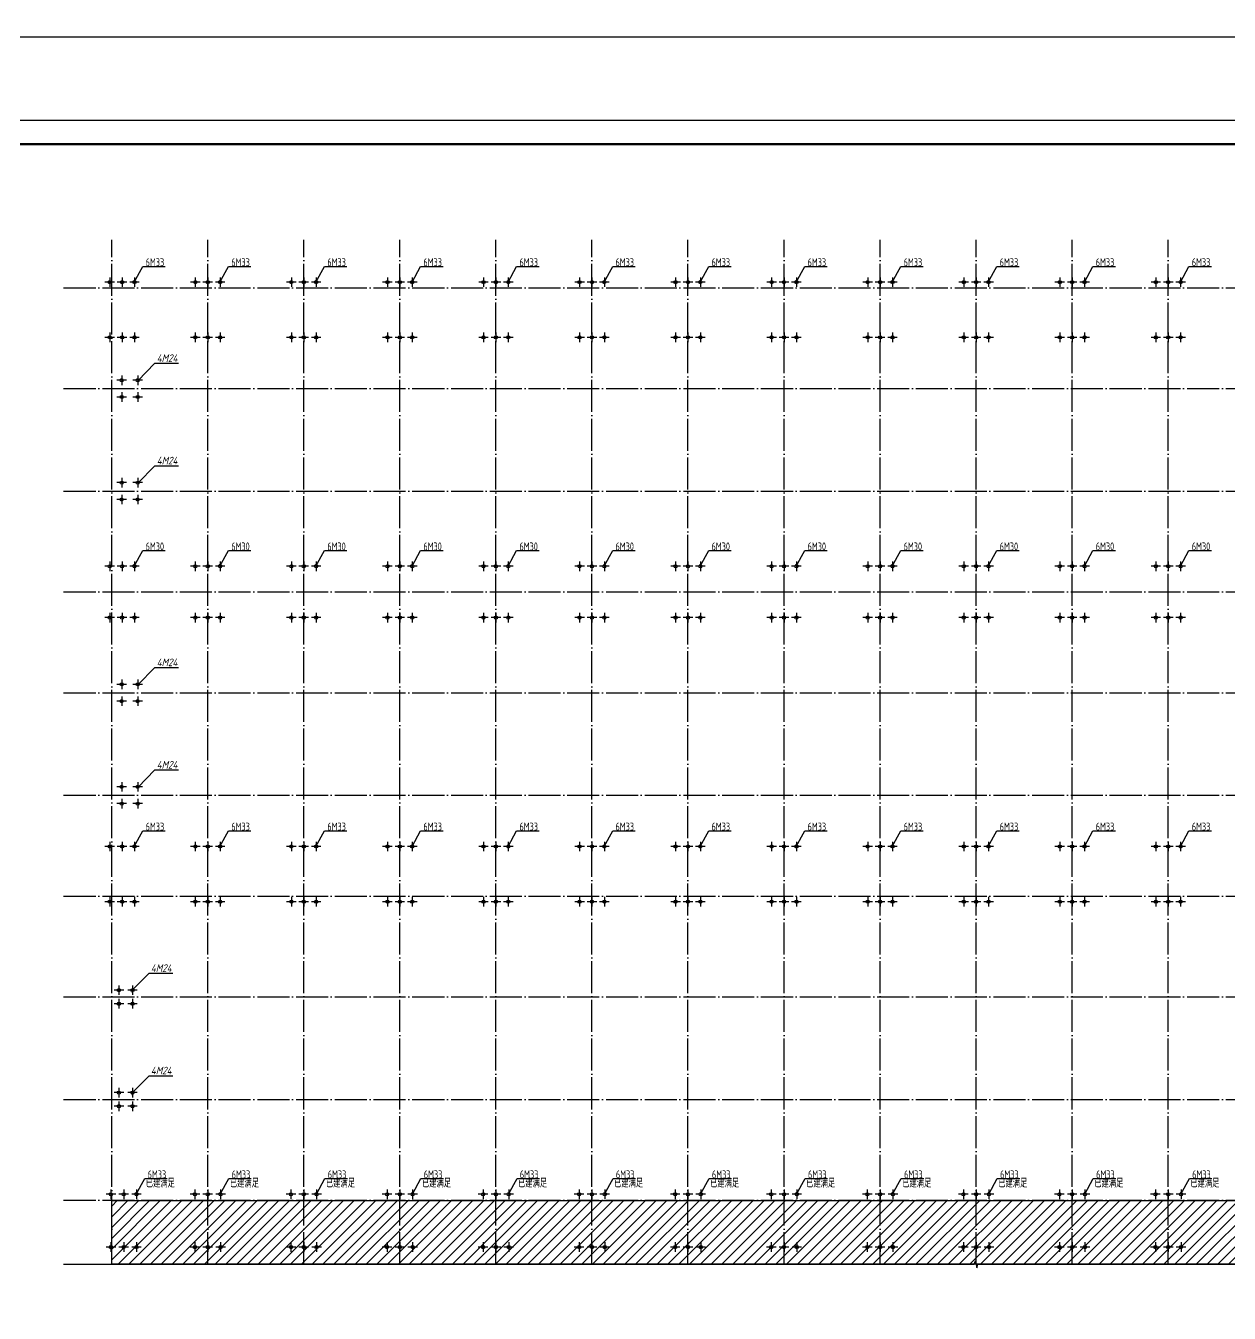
# Model space of a CAD drawing. Extents: x 2303022 to 2899168, y 17226141 to 18257813.
# Drawn here: x 2385939 to 2461118, y 17878451 to 17958872 of the extents above; entities that cross this region are included whole.
import ezdxf

# ---------------------------------------------------------------- set-up
doc = ezdxf.new("R2010")
doc.units = 0
doc.header["$LTSCALE"] = 1000
doc.header["$MEASUREMENT"] = 0
doc.linetypes.add('DOTE', pattern=[2.42, 2, -0.2, 0.02, -0.2])
for name, color, linetype in [('3T_WOOD', 21, 'Continuous'), ('DIM_SYMB', 165, 'Continuous'), ('DOTE', 1, 'DOTE'), ('TK', 4, 'Continuous'), ('中粗', 4, 'Continuous'), ('标注', 7, 'Continuous')]:
    doc.layers.add(name, color=color, linetype=linetype)
doc.styles.get("Standard").update_dxf_attribs({"font": 'gbenor.shx', "bigfont": 'gbcbig.shx'})
doc.styles.add('TSSD_REIN', font='tssdeng.shx', dxfattribs={"width": 0.7, "bigfont": 'tssdchn.shx'})
doc.dimstyles.new('100', dxfattribs={"dimtxt": 250, "dimasz": 200, "dimexe": 250, "dimexo": 300, "dimgap": 150, "dimtad": 1, "dimdec": 0, "dimzin": 0, "dimdsep": 46, "dimtxsty": 'Standard', "dimblk": 'ARCHTICK', "dimcen": 0.09, "dimclrd": 256, "dimclre": 256, "dimclrt": 256, "dimadec": 0, "dimazin": 0, "dimtfac": 1, "dimtdec": 0, "dimtix": 1, "dimtmove": 2, "dimatfit": 3, "dimldrblk": 'ARCHTICK', "dimfxl": 0, "dimtolj": 1, "dimtzin": 0, "dimarcsym": 0})

# ---------------------------------------------------------------- blocks, each defined once
blk = doc.blocks.new('GeYuanFrame_70264676', base_point=(20.09, 4.53))
at = {"layer": 'TK'}
blk.add_lwpolyline([(20.09, 4.53), (20.09, 598.53), (1071.09, 598.53), (1071.09, 4.53)], close=True, dxfattribs=at)
at = {"layer": 'TK', "const_width": 1}
blk.add_lwpolyline([(45.09, 588.53), (1061.09, 588.53), (1061.09, 14.53), (45.09, 14.53)], close=True, dxfattribs=at)
blk = doc.blocks.new('GeYuanFrame_05228810', base_point=(20.09, 4.53))
at = {"layer": 'TK'}
blk.add_lwpolyline([(20.09, 4.53), (20.09, 598.53), (1071.09, 598.53), (1071.09, 4.53)], close=True, dxfattribs=at)

msp = doc.modelspace()

# ---------------------------------------------------------------- hatches: boundary and pattern name
h = msp.add_hatch()
h.set_pattern_fill('ANSI31', color=250, scale=300, style=0)
h.set_pattern_definition([(45, (310515.06, -1001296.07), (-336.759605, 336.759605), [])])
h.paths.add_polyline_path([(2499307, 17885507.2), (2391307, 17885507.2), (2391307, 17881507.2), (2445193.5, 17881507.2), (2445269.9, 17881717.2), (2445344, 17881297.2), (2445418.5, 17881507.2), (2499307, 17881507.2)])
h.paths.add_polyline_path([(2444099.8, 17883085.1), (2444855.9, 17883085.1), (2444855.9, 17884332.6), (2444099.8, 17884332.6)], flags=24)
h.paths.add_polyline_path([(2442726.4, 17883061.4), (2444528, 17883061.4), (2444528, 17884382.9), (2442726.4, 17884382.9)], flags=24)
h.paths.add_polyline_path([(2441718, 17883085.1), (2443154.6, 17883085.1), (2443154.6, 17884332.6), (2441718, 17884332.6)], flags=24)
h.paths.add_polyline_path([(2440339.9, 17883045.2), (2442150.9, 17883045.2), (2442150.9, 17884395.2), (2440339.9, 17884395.2)], flags=24)

# ---------------------------------------------------------------- linework, layer by layer
at = {"layer": 'DIM_SYMB', "color": 150}
msp.add_lwpolyline([(2391307, 17885501.2), (2499547, 17885501.2), (2499547, 17881507.2), (2391307, 17881507.2)], close=True, dxfattribs=at)
msp.add_lwpolyline([(2388307, 17881507.2), (2445193.5, 17881507.2), (2445269.9, 17881717.2), (2445344, 17881297.2), (2445418.5, 17881507.2), (2502307, 17881507.2)], dxfattribs=at)
at = {"layer": 'DOTE'}
for p, q in [((2391307, 17881507.2), (2391307, 17945507.2)), ((2397307, 17881507.2), (2397307, 17945507.2)), ((2403307, 17881507.2), (2403307, 17945507.2)), ((2409307, 17881507.2), (2409307, 17945507.2)), ((2415307, 17881507.2), (2415307, 17945507.2)), ((2421307, 17881507.2), (2421307, 17945507.2)), ((2427307, 17881507.2), (2427307, 17945507.2)), ((2433307, 17881507.2), (2433307, 17945507.2)), ((2439307, 17881507.2), (2439307, 17945507.2)), ((2445307, 17881507.2), (2445307, 17945507.2)), ((2451307, 17881507.2), (2451307, 17945507.2)), ((2457307, 17881507.2), (2457307, 17945507.2)), ((2388307, 17942507.2), (2502307, 17942507.2)), ((2388307, 17936207.2), (2502307, 17936207.2)), ((2388307, 17929807.2), (2502307, 17929807.2)), ((2388307, 17923507.2), (2502307, 17923507.2)), ((2388307, 17917207.2), (2502307, 17917207.2)), ((2388307, 17910807.2), (2502307, 17910807.2)), ((2388307, 17904507.2), (2502307, 17904507.2)), ((2388307, 17898207.2), (2502307, 17898207.2)), ((2388307, 17891807.2), (2502307, 17891807.2)), ((2388307, 17885507.2), (2502307, 17885507.2))]:
    msp.add_line(p, q, dxfattribs=at)
at = {"layer": '中粗', "linetype": 'ByBlock'}
for p, q in [((2391482, 17942857.2), (2390882, 17942857.2)), ((2391182, 17943157.2), (2391182, 17942557.2)), ((2392257, 17942857.2), (2391657, 17942857.2)), ((2391957, 17943157.2), (2391957, 17942557.2)), ((2393032, 17942857.2), (2392432, 17942857.2)), ((2392732, 17943157.2), (2392732, 17942557.2)), ((2396832, 17942857.2), (2396232, 17942857.2)), ((2396532, 17943157.2), (2396532, 17942557.2)), ((2397607, 17942857.2), (2397007, 17942857.2)), ((2397307, 17943157.2), (2397307, 17942557.2)), ((2398382, 17942857.2), (2397782, 17942857.2)), ((2398082, 17943157.2), (2398082, 17942557.2)), ((2402832, 17942857.2), (2402232, 17942857.2)), ((2402532, 17943157.2), (2402532, 17942557.2)), ((2403607, 17942857.2), (2403007, 17942857.2)), ((2403307, 17943157.2), (2403307, 17942557.2)), ((2404382, 17942857.2), (2403782, 17942857.2)), ((2404082, 17943157.2), (2404082, 17942557.2)), ((2408832, 17942857.2), (2408232, 17942857.2)), ((2408532, 17943157.2), (2408532, 17942557.2)), ((2409607, 17942857.2), (2409007, 17942857.2)), ((2409307, 17943157.2), (2409307, 17942557.2)), ((2410382, 17942857.2), (2409782, 17942857.2)), ((2410082, 17943157.2), (2410082, 17942557.2)), ((2414832, 17942857.2), (2414232, 17942857.2)), ((2414532, 17943157.2), (2414532, 17942557.2)), ((2415607, 17942857.2), (2415007, 17942857.2)), ((2415307, 17943157.2), (2415307, 17942557.2)), ((2416382, 17942857.2), (2415782, 17942857.2)), ((2416082, 17943157.2), (2416082, 17942557.2)), ((2420832, 17942857.2), (2420232, 17942857.2)), ((2420532, 17943157.2), (2420532, 17942557.2)), ((2421607, 17942857.2), (2421007, 17942857.2)), ((2421307, 17943157.2), (2421307, 17942557.2)), ((2422382, 17942857.2), (2421782, 17942857.2)), ((2422082, 17943157.2), (2422082, 17942557.2)), ((2426832, 17942857.2), (2426232, 17942857.2)), ((2426532, 17943157.2), (2426532, 17942557.2)), ((2427607, 17942857.2), (2427007, 17942857.2)), ((2427307, 17943157.2), (2427307, 17942557.2)), ((2428382, 17942857.2), (2427782, 17942857.2)), ((2428082, 17943157.2), (2428082, 17942557.2)), ((2432832, 17942857.2), (2432232, 17942857.2)), ((2432532, 17943157.2), (2432532, 17942557.2)), ((2433607, 17942857.2), (2433007, 17942857.2)), ((2433307, 17943157.2), (2433307, 17942557.2)), ((2434382, 17942857.2), (2433782, 17942857.2)), ((2434082, 17943157.2), (2434082, 17942557.2)), ((2438832, 17942857.2), (2438232, 17942857.2)), ((2438532, 17943157.2), (2438532, 17942557.2)), ((2439607, 17942857.2), (2439007, 17942857.2)), ((2439307, 17943157.2), (2439307, 17942557.2)), ((2440382, 17942857.2), (2439782, 17942857.2)), ((2440082, 17943157.2), (2440082, 17942557.2)), ((2444832, 17942857.2), (2444232, 17942857.2)), ((2444532, 17943157.2), (2444532, 17942557.2)), ((2445607, 17942857.2), (2445007, 17942857.2)), ((2445307, 17943157.2), (2445307, 17942557.2)), ((2446382, 17942857.2), (2445782, 17942857.2)), ((2446082, 17943157.2), (2446082, 17942557.2)), ((2450832, 17942857.2), (2450232, 17942857.2)), ((2450532, 17943157.2), (2450532, 17942557.2)), ((2451607, 17942857.2), (2451007, 17942857.2)), ((2451307, 17943157.2), (2451307, 17942557.2)), ((2452382, 17942857.2), (2451782, 17942857.2)), ((2452082, 17943157.2), (2452082, 17942557.2)), ((2456832, 17942857.2), (2456232, 17942857.2)), ((2456532, 17943157.2), (2456532, 17942557.2)), ((2457607, 17942857.2), (2457007, 17942857.2)), ((2457307, 17943157.2), (2457307, 17942557.2)), ((2458382, 17942857.2), (2457782, 17942857.2)), ((2458082, 17943157.2), (2458082, 17942557.2)), ((2391182, 17942782.2), (2391182, 17942782.2)), ((2396532, 17942782.2), (2396532, 17942782.2)), ((2402532, 17942782.2), (2402532, 17942782.2)), ((2408532, 17942782.2), (2408532, 17942782.2)), ((2414532, 17942782.2), (2414532, 17942782.2)), ((2420532, 17942782.2), (2420532, 17942782.2)), ((2426532, 17942782.2), (2426532, 17942782.2)), ((2432532, 17942782.2), (2432532, 17942782.2)), ((2438532, 17942782.2), (2438532, 17942782.2)), ((2444532, 17942782.2), (2444532, 17942782.2)), ((2450532, 17942782.2), (2450532, 17942782.2)), ((2456532, 17942782.2), (2456532, 17942782.2)), ((2391182, 17939707.2), (2391182, 17939107.2)), ((2391957, 17939707.2), (2391957, 17939107.2)), ((2392732, 17939707.2), (2392732, 17939107.2)), ((2396532, 17939707.2), (2396532, 17939107.2)), ((2397307, 17939707.2), (2397307, 17939107.2)), ((2398082, 17939707.2), (2398082, 17939107.2)), ((2402532, 17939707.2), (2402532, 17939107.2)), ((2403307, 17939707.2), (2403307, 17939107.2)), ((2404082, 17939707.2), (2404082, 17939107.2)), ((2408532, 17939707.2), (2408532, 17939107.2)), ((2409307, 17939707.2), (2409307, 17939107.2)), ((2410082, 17939707.2), (2410082, 17939107.2)), ((2414532, 17939707.2), (2414532, 17939107.2)), ((2415307, 17939707.2), (2415307, 17939107.2)), ((2416082, 17939707.2), (2416082, 17939107.2)), ((2420532, 17939707.2), (2420532, 17939107.2)), ((2421307, 17939707.2), (2421307, 17939107.2)), ((2422082, 17939707.2), (2422082, 17939107.2)), ((2426532, 17939707.2), (2426532, 17939107.2)), ((2427307, 17939707.2), (2427307, 17939107.2)), ((2428082, 17939707.2), (2428082, 17939107.2)), ((2432532, 17939707.2), (2432532, 17939107.2)), ((2433307, 17939707.2), (2433307, 17939107.2)), ((2434082, 17939707.2), (2434082, 17939107.2)), ((2438532, 17939707.2), (2438532, 17939107.2)), ((2439307, 17939707.2), (2439307, 17939107.2)), ((2440082, 17939707.2), (2440082, 17939107.2)), ((2444532, 17939707.2), (2444532, 17939107.2)), ((2445307, 17939707.2), (2445307, 17939107.2)), ((2446082, 17939707.2), (2446082, 17939107.2)), ((2450532, 17939707.2), (2450532, 17939107.2)), ((2451307, 17939707.2), (2451307, 17939107.2)), ((2452082, 17939707.2), (2452082, 17939107.2)), ((2456532, 17939707.2), (2456532, 17939107.2)), ((2457307, 17939707.2), (2457307, 17939107.2)), ((2458082, 17939707.2), (2458082, 17939107.2)), ((2391482, 17939407.2), (2390882, 17939407.2)), ((2391182, 17939332.2), (2391182, 17939332.2)), ((2392257, 17939407.2), (2391657, 17939407.2)), ((2393032, 17939407.2), (2392432, 17939407.2)), ((2396832, 17939407.2), (2396232, 17939407.2)), ((2396532, 17939332.2), (2396532, 17939332.2)), ((2397607, 17939407.2), (2397007, 17939407.2)), ((2398382, 17939407.2), (2397782, 17939407.2)), ((2402832, 17939407.2), (2402232, 17939407.2)), ((2402532, 17939332.2), (2402532, 17939332.2)), ((2403607, 17939407.2), (2403007, 17939407.2)), ((2404382, 17939407.2), (2403782, 17939407.2)), ((2408832, 17939407.2), (2408232, 17939407.2)), ((2408532, 17939332.2), (2408532, 17939332.2)), ((2409607, 17939407.2), (2409007, 17939407.2)), ((2410382, 17939407.2), (2409782, 17939407.2)), ((2414832, 17939407.2), (2414232, 17939407.2)), ((2414532, 17939332.2), (2414532, 17939332.2)), ((2415607, 17939407.2), (2415007, 17939407.2)), ((2416382, 17939407.2), (2415782, 17939407.2)), ((2420832, 17939407.2), (2420232, 17939407.2)), ((2420532, 17939332.2), (2420532, 17939332.2)), ((2421607, 17939407.2), (2421007, 17939407.2)), ((2422382, 17939407.2), (2421782, 17939407.2)), ((2426832, 17939407.2), (2426232, 17939407.2)), ((2426532, 17939332.2), (2426532, 17939332.2)), ((2427607, 17939407.2), (2427007, 17939407.2)), ((2428382, 17939407.2), (2427782, 17939407.2)), ((2432832, 17939407.2), (2432232, 17939407.2)), ((2432532, 17939332.2), (2432532, 17939332.2)), ((2433607, 17939407.2), (2433007, 17939407.2)), ((2434382, 17939407.2), (2433782, 17939407.2)), ((2438832, 17939407.2), (2438232, 17939407.2)), ((2438532, 17939332.2), (2438532, 17939332.2)), ((2439607, 17939407.2), (2439007, 17939407.2)), ((2440382, 17939407.2), (2439782, 17939407.2)), ((2444832, 17939407.2), (2444232, 17939407.2)), ((2444532, 17939332.2), (2444532, 17939332.2)), ((2445607, 17939407.2), (2445007, 17939407.2)), ((2446382, 17939407.2), (2445782, 17939407.2)), ((2450832, 17939407.2), (2450232, 17939407.2)), ((2450532, 17939332.2), (2450532, 17939332.2)), ((2451607, 17939407.2), (2451007, 17939407.2)), ((2452382, 17939407.2), (2451782, 17939407.2)), ((2456832, 17939407.2), (2456232, 17939407.2)), ((2456532, 17939332.2), (2456532, 17939332.2)), ((2457607, 17939407.2), (2457007, 17939407.2)), ((2458382, 17939407.2), (2457782, 17939407.2)), ((2392232, 17936732.2), (2391632, 17936732.2)), ((2391932, 17937032.2), (2391932, 17936432.2)), ((2391932, 17936657.2), (2391932, 17936657.2)), ((2393232, 17936732.2), (2392632, 17936732.2)), ((2392932, 17937032.2), (2392932, 17936432.2)), ((2392932, 17936657.2), (2392932, 17936657.2)), ((2392232, 17935682.2), (2391632, 17935682.2)), ((2391932, 17935982.2), (2391932, 17935382.2)), ((2393232, 17935682.2), (2392632, 17935682.2)), ((2392932, 17935982.2), (2392932, 17935382.2)), ((2392232, 17930332.2), (2391632, 17930332.2)), ((2391932, 17930632.2), (2391932, 17930032.2)), ((2391932, 17930257.2), (2391932, 17930257.2)), ((2393232, 17930332.2), (2392632, 17930332.2)), ((2392932, 17930632.2), (2392932, 17930032.2)), ((2392932, 17930257.2), (2392932, 17930257.2)), ((2392232, 17929282.2), (2391632, 17929282.2)), ((2391932, 17929582.2), (2391932, 17928982.2)), ((2393232, 17929282.2), (2392632, 17929282.2)), ((2392932, 17929582.2), (2392932, 17928982.2)), ((2391482, 17925107.2), (2390882, 17925107.2)), ((2391182, 17925407.2), (2391182, 17924807.2)), ((2392257, 17925107.2), (2391657, 17925107.2)), ((2391957, 17925407.2), (2391957, 17924807.2)), ((2393032, 17925107.2), (2392432, 17925107.2)), ((2392732, 17925407.2), (2392732, 17924807.2)), ((2396832, 17925107.2), (2396232, 17925107.2)), ((2396532, 17925407.2), (2396532, 17924807.2)), ((2397607, 17925107.2), (2397007, 17925107.2)), ((2397307, 17925407.2), (2397307, 17924807.2)), ((2398382, 17925107.2), (2397782, 17925107.2)), ((2398082, 17925407.2), (2398082, 17924807.2)), ((2402832, 17925107.2), (2402232, 17925107.2)), ((2402532, 17925407.2), (2402532, 17924807.2)), ((2403607, 17925107.2), (2403007, 17925107.2)), ((2403307, 17925407.2), (2403307, 17924807.2)), ((2404382, 17925107.2), (2403782, 17925107.2)), ((2404082, 17925407.2), (2404082, 17924807.2)), ((2408832, 17925107.2), (2408232, 17925107.2)), ((2408532, 17925407.2), (2408532, 17924807.2)), ((2409607, 17925107.2), (2409007, 17925107.2)), ((2409307, 17925407.2), (2409307, 17924807.2)), ((2410382, 17925107.2), (2409782, 17925107.2)), ((2410082, 17925407.2), (2410082, 17924807.2)), ((2414832, 17925107.2), (2414232, 17925107.2)), ((2414532, 17925407.2), (2414532, 17924807.2)), ((2415607, 17925107.2), (2415007, 17925107.2)), ((2415307, 17925407.2), (2415307, 17924807.2)), ((2416382, 17925107.2), (2415782, 17925107.2)), ((2416082, 17925407.2), (2416082, 17924807.2)), ((2420832, 17925107.2), (2420232, 17925107.2)), ((2420532, 17925407.2), (2420532, 17924807.2)), ((2421607, 17925107.2), (2421007, 17925107.2)), ((2421307, 17925407.2), (2421307, 17924807.2)), ((2422382, 17925107.2), (2421782, 17925107.2)), ((2422082, 17925407.2), (2422082, 17924807.2)), ((2426832, 17925107.2), (2426232, 17925107.2)), ((2426532, 17925407.2), (2426532, 17924807.2)), ((2427607, 17925107.2), (2427007, 17925107.2)), ((2427307, 17925407.2), (2427307, 17924807.2)), ((2428382, 17925107.2), (2427782, 17925107.2)), ((2428082, 17925407.2), (2428082, 17924807.2)), ((2432832, 17925107.2), (2432232, 17925107.2)), ((2432532, 17925407.2), (2432532, 17924807.2)), ((2433607, 17925107.2), (2433007, 17925107.2)), ((2433307, 17925407.2), (2433307, 17924807.2)), ((2434382, 17925107.2), (2433782, 17925107.2)), ((2434082, 17925407.2), (2434082, 17924807.2)), ((2438832, 17925107.2), (2438232, 17925107.2)), ((2438532, 17925407.2), (2438532, 17924807.2)), ((2439607, 17925107.2), (2439007, 17925107.2)), ((2439307, 17925407.2), (2439307, 17924807.2)), ((2440382, 17925107.2), (2439782, 17925107.2)), ((2440082, 17925407.2), (2440082, 17924807.2)), ((2444832, 17925107.2), (2444232, 17925107.2)), ((2444532, 17925407.2), (2444532, 17924807.2)), ((2445607, 17925107.2), (2445007, 17925107.2)), ((2445307, 17925407.2), (2445307, 17924807.2)), ((2446382, 17925107.2), (2445782, 17925107.2)), ((2446082, 17925407.2), (2446082, 17924807.2)), ((2450832, 17925107.2), (2450232, 17925107.2)), ((2450532, 17925407.2), (2450532, 17924807.2)), ((2451607, 17925107.2), (2451007, 17925107.2)), ((2451307, 17925407.2), (2451307, 17924807.2)), ((2452382, 17925107.2), (2451782, 17925107.2)), ((2452082, 17925407.2), (2452082, 17924807.2)), ((2456832, 17925107.2), (2456232, 17925107.2)), ((2456532, 17925407.2), (2456532, 17924807.2)), ((2457607, 17925107.2), (2457007, 17925107.2)), ((2457307, 17925407.2), (2457307, 17924807.2)), ((2458382, 17925107.2), (2457782, 17925107.2)), ((2458082, 17925407.2), (2458082, 17924807.2)), ((2391182, 17925032.2), (2391182, 17925032.2)), ((2396532, 17925032.2), (2396532, 17925032.2)), ((2402532, 17925032.2), (2402532, 17925032.2)), ((2408532, 17925032.2), (2408532, 17925032.2)), ((2414532, 17925032.2), (2414532, 17925032.2)), ((2420532, 17925032.2), (2420532, 17925032.2)), ((2426532, 17925032.2), (2426532, 17925032.2)), ((2432532, 17925032.2), (2432532, 17925032.2)), ((2438532, 17925032.2), (2438532, 17925032.2)), ((2444532, 17925032.2), (2444532, 17925032.2)), ((2450532, 17925032.2), (2450532, 17925032.2)), ((2456532, 17925032.2), (2456532, 17925032.2)), ((2391482, 17921907.2), (2390882, 17921907.2)), ((2391182, 17922207.2), (2391182, 17921607.2)), ((2392257, 17921907.2), (2391657, 17921907.2)), ((2391957, 17922207.2), (2391957, 17921607.2)), ((2393032, 17921907.2), (2392432, 17921907.2)), ((2392732, 17922207.2), (2392732, 17921607.2)), ((2396832, 17921907.2), (2396232, 17921907.2)), ((2396532, 17922207.2), (2396532, 17921607.2)), ((2397607, 17921907.2), (2397007, 17921907.2)), ((2397307, 17922207.2), (2397307, 17921607.2)), ((2398382, 17921907.2), (2397782, 17921907.2)), ((2398082, 17922207.2), (2398082, 17921607.2)), ((2402832, 17921907.2), (2402232, 17921907.2)), ((2402532, 17922207.2), (2402532, 17921607.2)), ((2403607, 17921907.2), (2403007, 17921907.2)), ((2403307, 17922207.2), (2403307, 17921607.2)), ((2404382, 17921907.2), (2403782, 17921907.2)), ((2404082, 17922207.2), (2404082, 17921607.2)), ((2408832, 17921907.2), (2408232, 17921907.2)), ((2408532, 17922207.2), (2408532, 17921607.2)), ((2409607, 17921907.2), (2409007, 17921907.2)), ((2409307, 17922207.2), (2409307, 17921607.2)), ((2410382, 17921907.2), (2409782, 17921907.2)), ((2410082, 17922207.2), (2410082, 17921607.2)), ((2414832, 17921907.2), (2414232, 17921907.2)), ((2414532, 17922207.2), (2414532, 17921607.2)), ((2415607, 17921907.2), (2415007, 17921907.2)), ((2415307, 17922207.2), (2415307, 17921607.2)), ((2416382, 17921907.2), (2415782, 17921907.2)), ((2416082, 17922207.2), (2416082, 17921607.2)), ((2420832, 17921907.2), (2420232, 17921907.2)), ((2420532, 17922207.2), (2420532, 17921607.2)), ((2421607, 17921907.2), (2421007, 17921907.2)), ((2421307, 17922207.2), (2421307, 17921607.2)), ((2422382, 17921907.2), (2421782, 17921907.2)), ((2422082, 17922207.2), (2422082, 17921607.2)), ((2426832, 17921907.2), (2426232, 17921907.2)), ((2426532, 17922207.2), (2426532, 17921607.2)), ((2427607, 17921907.2), (2427007, 17921907.2)), ((2427307, 17922207.2), (2427307, 17921607.2)), ((2428382, 17921907.2), (2427782, 17921907.2)), ((2428082, 17922207.2), (2428082, 17921607.2)), ((2432832, 17921907.2), (2432232, 17921907.2)), ((2432532, 17922207.2), (2432532, 17921607.2)), ((2433607, 17921907.2), (2433007, 17921907.2)), ((2433307, 17922207.2), (2433307, 17921607.2)), ((2434382, 17921907.2), (2433782, 17921907.2)), ((2434082, 17922207.2), (2434082, 17921607.2)), ((2438832, 17921907.2), (2438232, 17921907.2)), ((2438532, 17922207.2), (2438532, 17921607.2)), ((2439607, 17921907.2), (2439007, 17921907.2)), ((2439307, 17922207.2), (2439307, 17921607.2)), ((2440382, 17921907.2), (2439782, 17921907.2)), ((2440082, 17922207.2), (2440082, 17921607.2)), ((2444832, 17921907.2), (2444232, 17921907.2)), ((2444532, 17922207.2), (2444532, 17921607.2)), ((2445607, 17921907.2), (2445007, 17921907.2)), ((2445307, 17922207.2), (2445307, 17921607.2)), ((2446382, 17921907.2), (2445782, 17921907.2)), ((2446082, 17922207.2), (2446082, 17921607.2)), ((2450832, 17921907.2), (2450232, 17921907.2)), ((2450532, 17922207.2), (2450532, 17921607.2)), ((2451607, 17921907.2), (2451007, 17921907.2)), ((2451307, 17922207.2), (2451307, 17921607.2)), ((2452382, 17921907.2), (2451782, 17921907.2)), ((2452082, 17922207.2), (2452082, 17921607.2)), ((2456832, 17921907.2), (2456232, 17921907.2)), ((2456532, 17922207.2), (2456532, 17921607.2)), ((2457607, 17921907.2), (2457007, 17921907.2)), ((2457307, 17922207.2), (2457307, 17921607.2)), ((2458382, 17921907.2), (2457782, 17921907.2)), ((2458082, 17922207.2), (2458082, 17921607.2)), ((2391182, 17921832.2), (2391182, 17921832.2)), ((2396532, 17921832.2), (2396532, 17921832.2)), ((2402532, 17921832.2), (2402532, 17921832.2)), ((2408532, 17921832.2), (2408532, 17921832.2)), ((2414532, 17921832.2), (2414532, 17921832.2)), ((2420532, 17921832.2), (2420532, 17921832.2)), ((2426532, 17921832.2), (2426532, 17921832.2)), ((2432532, 17921832.2), (2432532, 17921832.2)), ((2438532, 17921832.2), (2438532, 17921832.2)), ((2444532, 17921832.2), (2444532, 17921832.2)), ((2450532, 17921832.2), (2450532, 17921832.2)), ((2456532, 17921832.2), (2456532, 17921832.2)), ((2391932, 17918032.2), (2391932, 17917432.2)), ((2392932, 17918032.2), (2392932, 17917432.2)), ((2392232, 17917732.2), (2391632, 17917732.2)), ((2391932, 17917657.2), (2391932, 17917657.2)), ((2393232, 17917732.2), (2392632, 17917732.2)), ((2392932, 17917657.2), (2392932, 17917657.2)), ((2392232, 17916682.2), (2391632, 17916682.2)), ((2391932, 17916982.2), (2391932, 17916382.2)), ((2393232, 17916682.2), (2392632, 17916682.2)), ((2392932, 17916982.2), (2392932, 17916382.2)), ((2391932, 17911632.2), (2391932, 17911032.2)), ((2392932, 17911632.2), (2392932, 17911032.2)), ((2392232, 17911332.2), (2391632, 17911332.2)), ((2391932, 17911257.2), (2391932, 17911257.2)), ((2393232, 17911332.2), (2392632, 17911332.2)), ((2392932, 17911257.2), (2392932, 17911257.2)), ((2392232, 17910282.2), (2391632, 17910282.2)), ((2391932, 17910582.2), (2391932, 17909982.2)), ((2393232, 17910282.2), (2392632, 17910282.2)), ((2392932, 17910582.2), (2392932, 17909982.2)), ((2391482, 17907607.2), (2390882, 17907607.2)), ((2391182, 17907907.2), (2391182, 17907307.2)), ((2391182, 17907532.2), (2391182, 17907532.2)), ((2392257, 17907607.2), (2391657, 17907607.2)), ((2391957, 17907907.2), (2391957, 17907307.2)), ((2393032, 17907607.2), (2392432, 17907607.2)), ((2392732, 17907907.2), (2392732, 17907307.2)), ((2396832, 17907607.2), (2396232, 17907607.2)), ((2396532, 17907907.2), (2396532, 17907307.2)), ((2396532, 17907532.2), (2396532, 17907532.2)), ((2397607, 17907607.2), (2397007, 17907607.2)), ((2397307, 17907907.2), (2397307, 17907307.2)), ((2398382, 17907607.2), (2397782, 17907607.2)), ((2398082, 17907907.2), (2398082, 17907307.2)), ((2402832, 17907607.2), (2402232, 17907607.2)), ((2402532, 17907907.2), (2402532, 17907307.2)), ((2402532, 17907532.2), (2402532, 17907532.2)), ((2403607, 17907607.2), (2403007, 17907607.2)), ((2403307, 17907907.2), (2403307, 17907307.2)), ((2404382, 17907607.2), (2403782, 17907607.2)), ((2404082, 17907907.2), (2404082, 17907307.2)), ((2408832, 17907607.2), (2408232, 17907607.2)), ((2408532, 17907907.2), (2408532, 17907307.2)), ((2408532, 17907532.2), (2408532, 17907532.2)), ((2409607, 17907607.2), (2409007, 17907607.2)), ((2409307, 17907907.2), (2409307, 17907307.2)), ((2410382, 17907607.2), (2409782, 17907607.2)), ((2410082, 17907907.2), (2410082, 17907307.2)), ((2414832, 17907607.2), (2414232, 17907607.2)), ((2414532, 17907907.2), (2414532, 17907307.2)), ((2414532, 17907532.2), (2414532, 17907532.2)), ((2415607, 17907607.2), (2415007, 17907607.2)), ((2415307, 17907907.2), (2415307, 17907307.2)), ((2416382, 17907607.2), (2415782, 17907607.2)), ((2416082, 17907907.2), (2416082, 17907307.2)), ((2420832, 17907607.2), (2420232, 17907607.2)), ((2420532, 17907907.2), (2420532, 17907307.2)), ((2420532, 17907532.2), (2420532, 17907532.2)), ((2421607, 17907607.2), (2421007, 17907607.2)), ((2421307, 17907907.2), (2421307, 17907307.2)), ((2422382, 17907607.2), (2421782, 17907607.2)), ((2422082, 17907907.2), (2422082, 17907307.2)), ((2426832, 17907607.2), (2426232, 17907607.2)), ((2426532, 17907907.2), (2426532, 17907307.2)), ((2426532, 17907532.2), (2426532, 17907532.2)), ((2427607, 17907607.2), (2427007, 17907607.2)), ((2427307, 17907907.2), (2427307, 17907307.2)), ((2428382, 17907607.2), (2427782, 17907607.2)), ((2428082, 17907907.2), (2428082, 17907307.2)), ((2432832, 17907607.2), (2432232, 17907607.2)), ((2432532, 17907907.2), (2432532, 17907307.2)), ((2432532, 17907532.2), (2432532, 17907532.2)), ((2433607, 17907607.2), (2433007, 17907607.2)), ((2433307, 17907907.2), (2433307, 17907307.2)), ((2434382, 17907607.2), (2433782, 17907607.2)), ((2434082, 17907907.2), (2434082, 17907307.2)), ((2438832, 17907607.2), (2438232, 17907607.2)), ((2438532, 17907907.2), (2438532, 17907307.2)), ((2438532, 17907532.2), (2438532, 17907532.2)), ((2439607, 17907607.2), (2439007, 17907607.2)), ((2439307, 17907907.2), (2439307, 17907307.2)), ((2440382, 17907607.2), (2439782, 17907607.2)), ((2440082, 17907907.2), (2440082, 17907307.2)), ((2444832, 17907607.2), (2444232, 17907607.2)), ((2444532, 17907907.2), (2444532, 17907307.2)), ((2444532, 17907532.2), (2444532, 17907532.2)), ((2445607, 17907607.2), (2445007, 17907607.2)), ((2445307, 17907907.2), (2445307, 17907307.2)), ((2446382, 17907607.2), (2445782, 17907607.2)), ((2446082, 17907907.2), (2446082, 17907307.2)), ((2450832, 17907607.2), (2450232, 17907607.2)), ((2450532, 17907907.2), (2450532, 17907307.2)), ((2450532, 17907532.2), (2450532, 17907532.2)), ((2451607, 17907607.2), (2451007, 17907607.2)), ((2451307, 17907907.2), (2451307, 17907307.2)), ((2452382, 17907607.2), (2451782, 17907607.2)), ((2452082, 17907907.2), (2452082, 17907307.2)), ((2456832, 17907607.2), (2456232, 17907607.2)), ((2456532, 17907907.2), (2456532, 17907307.2)), ((2456532, 17907532.2), (2456532, 17907532.2)), ((2457607, 17907607.2), (2457007, 17907607.2)), ((2457307, 17907907.2), (2457307, 17907307.2)), ((2458382, 17907607.2), (2457782, 17907607.2)), ((2458082, 17907907.2), (2458082, 17907307.2)), ((2391182, 17904457.2), (2391182, 17903857.2)), ((2391957, 17904457.2), (2391957, 17903857.2)), ((2392732, 17904457.2), (2392732, 17903857.2)), ((2396532, 17904457.2), (2396532, 17903857.2)), ((2397307, 17904457.2), (2397307, 17903857.2)), ((2398082, 17904457.2), (2398082, 17903857.2)), ((2402532, 17904457.2), (2402532, 17903857.2)), ((2403307, 17904457.2), (2403307, 17903857.2)), ((2404082, 17904457.2), (2404082, 17903857.2)), ((2408532, 17904457.2), (2408532, 17903857.2)), ((2409307, 17904457.2), (2409307, 17903857.2)), ((2410082, 17904457.2), (2410082, 17903857.2)), ((2414532, 17904457.2), (2414532, 17903857.2)), ((2415307, 17904457.2), (2415307, 17903857.2)), ((2416082, 17904457.2), (2416082, 17903857.2)), ((2420532, 17904457.2), (2420532, 17903857.2)), ((2421307, 17904457.2), (2421307, 17903857.2)), ((2422082, 17904457.2), (2422082, 17903857.2)), ((2426532, 17904457.2), (2426532, 17903857.2)), ((2427307, 17904457.2), (2427307, 17903857.2)), ((2428082, 17904457.2), (2428082, 17903857.2)), ((2432532, 17904457.2), (2432532, 17903857.2)), ((2433307, 17904457.2), (2433307, 17903857.2)), ((2434082, 17904457.2), (2434082, 17903857.2)), ((2438532, 17904457.2), (2438532, 17903857.2)), ((2439307, 17904457.2), (2439307, 17903857.2)), ((2440082, 17904457.2), (2440082, 17903857.2)), ((2444532, 17904457.2), (2444532, 17903857.2)), ((2445307, 17904457.2), (2445307, 17903857.2)), ((2446082, 17904457.2), (2446082, 17903857.2)), ((2450532, 17904457.2), (2450532, 17903857.2)), ((2451307, 17904457.2), (2451307, 17903857.2)), ((2452082, 17904457.2), (2452082, 17903857.2)), ((2456532, 17904457.2), (2456532, 17903857.2)), ((2457307, 17904457.2), (2457307, 17903857.2)), ((2458082, 17904457.2), (2458082, 17903857.2)), ((2391482, 17904157.2), (2390882, 17904157.2)), ((2391182, 17904082.2), (2391182, 17904082.2)), ((2392257, 17904157.2), (2391657, 17904157.2)), ((2393032, 17904157.2), (2392432, 17904157.2)), ((2396832, 17904157.2), (2396232, 17904157.2)), ((2396532, 17904082.2), (2396532, 17904082.2)), ((2397607, 17904157.2), (2397007, 17904157.2)), ((2398382, 17904157.2), (2397782, 17904157.2)), ((2402832, 17904157.2), (2402232, 17904157.2)), ((2402532, 17904082.2), (2402532, 17904082.2)), ((2403607, 17904157.2), (2403007, 17904157.2)), ((2404382, 17904157.2), (2403782, 17904157.2)), ((2408832, 17904157.2), (2408232, 17904157.2)), ((2408532, 17904082.2), (2408532, 17904082.2)), ((2409607, 17904157.2), (2409007, 17904157.2)), ((2410382, 17904157.2), (2409782, 17904157.2)), ((2414832, 17904157.2), (2414232, 17904157.2)), ((2414532, 17904082.2), (2414532, 17904082.2)), ((2415607, 17904157.2), (2415007, 17904157.2)), ((2416382, 17904157.2), (2415782, 17904157.2)), ((2420832, 17904157.2), (2420232, 17904157.2)), ((2420532, 17904082.2), (2420532, 17904082.2)), ((2421607, 17904157.2), (2421007, 17904157.2)), ((2422382, 17904157.2), (2421782, 17904157.2)), ((2426832, 17904157.2), (2426232, 17904157.2)), ((2426532, 17904082.2), (2426532, 17904082.2)), ((2427607, 17904157.2), (2427007, 17904157.2)), ((2428382, 17904157.2), (2427782, 17904157.2)), ((2432832, 17904157.2), (2432232, 17904157.2)), ((2432532, 17904082.2), (2432532, 17904082.2)), ((2433607, 17904157.2), (2433007, 17904157.2)), ((2434382, 17904157.2), (2433782, 17904157.2)), ((2438832, 17904157.2), (2438232, 17904157.2)), ((2438532, 17904082.2), (2438532, 17904082.2)), ((2439607, 17904157.2), (2439007, 17904157.2)), ((2440382, 17904157.2), (2439782, 17904157.2)), ((2444832, 17904157.2), (2444232, 17904157.2)), ((2444532, 17904082.2), (2444532, 17904082.2)), ((2445607, 17904157.2), (2445007, 17904157.2)), ((2446382, 17904157.2), (2445782, 17904157.2)), ((2450832, 17904157.2), (2450232, 17904157.2)), ((2450532, 17904082.2), (2450532, 17904082.2)), ((2451607, 17904157.2), (2451007, 17904157.2)), ((2452382, 17904157.2), (2451782, 17904157.2)), ((2456832, 17904157.2), (2456232, 17904157.2)), ((2456532, 17904082.2), (2456532, 17904082.2)), ((2457607, 17904157.2), (2457007, 17904157.2)), ((2458382, 17904157.2), (2457782, 17904157.2)), ((2392057, 17898632.2), (2391457, 17898632.2)), ((2391757, 17898932.2), (2391757, 17898332.2)), ((2392907, 17898632.2), (2392307, 17898632.2)), ((2392607, 17898932.2), (2392607, 17898332.2)), ((2392057, 17897782.2), (2391457, 17897782.2)), ((2391757, 17898557.2), (2391757, 17898557.2)), ((2391757, 17898082.2), (2391757, 17897482.2)), ((2392907, 17897782.2), (2392307, 17897782.2)), ((2392607, 17898082.2), (2392607, 17897482.2)), ((2392057, 17892232.2), (2391457, 17892232.2)), ((2391757, 17892532.2), (2391757, 17891932.2)), ((2391757, 17892157.2), (2391757, 17892157.2)), ((2392907, 17892232.2), (2392307, 17892232.2)), ((2392607, 17892532.2), (2392607, 17891932.2)), ((2392057, 17891382.2), (2391457, 17891382.2)), ((2391757, 17891682.2), (2391757, 17891082.2)), ((2392907, 17891382.2), (2392307, 17891382.2)), ((2392607, 17891682.2), (2392607, 17891082.2)), ((2391557, 17885882.2), (2390957, 17885882.2)), ((2391257, 17886182.2), (2391257, 17885582.2)), ((2391257, 17885807.2), (2391257, 17885807.2)), ((2392357, 17885882.2), (2391757, 17885882.2)), ((2392057, 17886182.2), (2392057, 17885582.2)), ((2393157, 17885882.2), (2392557, 17885882.2)), ((2392857, 17886182.2), (2392857, 17885582.2)), ((2396807, 17885882.2), (2396207, 17885882.2)), ((2396507, 17886182.2), (2396507, 17885582.2)), ((2396507, 17885807.2), (2396507, 17885807.2)), ((2397607, 17885882.2), (2397007, 17885882.2)), ((2397307, 17886182.2), (2397307, 17885582.2)), ((2398407, 17885882.2), (2397807, 17885882.2)), ((2398107, 17886182.2), (2398107, 17885582.2)), ((2402807, 17885882.2), (2402207, 17885882.2)), ((2402507, 17886182.2), (2402507, 17885582.2)), ((2402507, 17885807.2), (2402507, 17885807.2)), ((2403607, 17885882.2), (2403007, 17885882.2)), ((2403307, 17886182.2), (2403307, 17885582.2)), ((2404407, 17885882.2), (2403807, 17885882.2)), ((2404107, 17886182.2), (2404107, 17885582.2)), ((2408807, 17885882.2), (2408207, 17885882.2)), ((2408507, 17886182.2), (2408507, 17885582.2)), ((2408507, 17885807.2), (2408507, 17885807.2)), ((2409607, 17885882.2), (2409007, 17885882.2)), ((2409307, 17886182.2), (2409307, 17885582.2)), ((2410407, 17885882.2), (2409807, 17885882.2)), ((2410107, 17886182.2), (2410107, 17885582.2)), ((2414807, 17885882.2), (2414207, 17885882.2)), ((2414507, 17886182.2), (2414507, 17885582.2)), ((2414507, 17885807.2), (2414507, 17885807.2)), ((2415607, 17885882.2), (2415007, 17885882.2)), ((2415307, 17886182.2), (2415307, 17885582.2)), ((2416407, 17885882.2), (2415807, 17885882.2)), ((2416107, 17886182.2), (2416107, 17885582.2)), ((2420807, 17885882.2), (2420207, 17885882.2)), ((2420507, 17886182.2), (2420507, 17885582.2)), ((2420507, 17885807.2), (2420507, 17885807.2)), ((2421607, 17885882.2), (2421007, 17885882.2)), ((2421307, 17886182.2), (2421307, 17885582.2)), ((2422407, 17885882.2), (2421807, 17885882.2)), ((2422107, 17886182.2), (2422107, 17885582.2)), ((2426807, 17885882.2), (2426207, 17885882.2)), ((2426507, 17886182.2), (2426507, 17885582.2)), ((2426507, 17885807.2), (2426507, 17885807.2)), ((2427607, 17885882.2), (2427007, 17885882.2)), ((2427307, 17886182.2), (2427307, 17885582.2)), ((2428407, 17885882.2), (2427807, 17885882.2)), ((2428107, 17886182.2), (2428107, 17885582.2)), ((2432807, 17885882.2), (2432207, 17885882.2)), ((2432507, 17886182.2), (2432507, 17885582.2)), ((2432507, 17885807.2), (2432507, 17885807.2)), ((2433607, 17885882.2), (2433007, 17885882.2)), ((2433307, 17886182.2), (2433307, 17885582.2)), ((2434407, 17885882.2), (2433807, 17885882.2)), ((2434107, 17886182.2), (2434107, 17885582.2)), ((2438807, 17885882.2), (2438207, 17885882.2)), ((2438507, 17886182.2), (2438507, 17885582.2)), ((2438507, 17885807.2), (2438507, 17885807.2)), ((2439607, 17885882.2), (2439007, 17885882.2)), ((2439307, 17886182.2), (2439307, 17885582.2)), ((2440407, 17885882.2), (2439807, 17885882.2)), ((2440107, 17886182.2), (2440107, 17885582.2)), ((2444807, 17885882.2), (2444207, 17885882.2)), ((2444507, 17886182.2), (2444507, 17885582.2)), ((2444507, 17885807.2), (2444507, 17885807.2)), ((2445607, 17885882.2), (2445007, 17885882.2)), ((2445307, 17886182.2), (2445307, 17885582.2)), ((2446407, 17885882.2), (2445807, 17885882.2)), ((2446107, 17886182.2), (2446107, 17885582.2)), ((2450807, 17885882.2), (2450207, 17885882.2)), ((2450507, 17886182.2), (2450507, 17885582.2)), ((2450507, 17885807.2), (2450507, 17885807.2)), ((2451607, 17885882.2), (2451007, 17885882.2)), ((2451307, 17886182.2), (2451307, 17885582.2)), ((2452407, 17885882.2), (2451807, 17885882.2)), ((2452107, 17886182.2), (2452107, 17885582.2)), ((2456807, 17885882.2), (2456207, 17885882.2)), ((2456507, 17886182.2), (2456507, 17885582.2)), ((2456507, 17885807.2), (2456507, 17885807.2)), ((2457607, 17885882.2), (2457007, 17885882.2)), ((2457307, 17886182.2), (2457307, 17885582.2)), ((2458407, 17885882.2), (2457807, 17885882.2)), ((2458107, 17886182.2), (2458107, 17885582.2)), ((2391557, 17882582.2), (2390957, 17882582.2)), ((2391257, 17882882.2), (2391257, 17882282.2)), ((2391257, 17882507.2), (2391257, 17882507.2)), ((2392357, 17882582.2), (2391757, 17882582.2)), ((2392057, 17882882.2), (2392057, 17882282.2)), ((2393157, 17882582.2), (2392557, 17882582.2)), ((2392857, 17882882.2), (2392857, 17882282.2)), ((2396807, 17882582.2), (2396207, 17882582.2)), ((2396507, 17882882.2), (2396507, 17882282.2)), ((2396507, 17882507.2), (2396507, 17882507.2)), ((2397607, 17882582.2), (2397007, 17882582.2)), ((2397307, 17882882.2), (2397307, 17882282.2)), ((2398407, 17882582.2), (2397807, 17882582.2)), ((2398107, 17882882.2), (2398107, 17882282.2)), ((2402807, 17882582.2), (2402207, 17882582.2)), ((2402507, 17882882.2), (2402507, 17882282.2)), ((2402507, 17882507.2), (2402507, 17882507.2)), ((2403607, 17882582.2), (2403007, 17882582.2)), ((2403307, 17882882.2), (2403307, 17882282.2)), ((2404407, 17882582.2), (2403807, 17882582.2)), ((2404107, 17882882.2), (2404107, 17882282.2)), ((2408807, 17882582.2), (2408207, 17882582.2)), ((2408507, 17882882.2), (2408507, 17882282.2)), ((2408507, 17882507.2), (2408507, 17882507.2)), ((2409607, 17882582.2), (2409007, 17882582.2)), ((2409307, 17882882.2), (2409307, 17882282.2)), ((2410407, 17882582.2), (2409807, 17882582.2)), ((2410107, 17882882.2), (2410107, 17882282.2)), ((2414807, 17882582.2), (2414207, 17882582.2)), ((2414507, 17882882.2), (2414507, 17882282.2)), ((2414507, 17882507.2), (2414507, 17882507.2)), ((2415607, 17882582.2), (2415007, 17882582.2)), ((2415307, 17882882.2), (2415307, 17882282.2)), ((2416407, 17882582.2), (2415807, 17882582.2)), ((2416107, 17882882.2), (2416107, 17882282.2)), ((2420807, 17882582.2), (2420207, 17882582.2)), ((2420507, 17882882.2), (2420507, 17882282.2)), ((2420507, 17882507.2), (2420507, 17882507.2)), ((2421607, 17882582.2), (2421007, 17882582.2)), ((2421307, 17882882.2), (2421307, 17882282.2)), ((2422407, 17882582.2), (2421807, 17882582.2)), ((2422107, 17882882.2), (2422107, 17882282.2)), ((2426807, 17882582.2), (2426207, 17882582.2)), ((2426507, 17882882.2), (2426507, 17882282.2)), ((2426507, 17882507.2), (2426507, 17882507.2)), ((2427607, 17882582.2), (2427007, 17882582.2)), ((2427307, 17882882.2), (2427307, 17882282.2)), ((2428407, 17882582.2), (2427807, 17882582.2)), ((2428107, 17882882.2), (2428107, 17882282.2)), ((2432807, 17882582.2), (2432207, 17882582.2)), ((2432507, 17882882.2), (2432507, 17882282.2)), ((2432507, 17882507.2), (2432507, 17882507.2)), ((2433607, 17882582.2), (2433007, 17882582.2)), ((2433307, 17882882.2), (2433307, 17882282.2)), ((2434407, 17882582.2), (2433807, 17882582.2)), ((2434107, 17882882.2), (2434107, 17882282.2)), ((2438807, 17882582.2), (2438207, 17882582.2)), ((2438507, 17882882.2), (2438507, 17882282.2)), ((2438507, 17882507.2), (2438507, 17882507.2)), ((2439607, 17882582.2), (2439007, 17882582.2)), ((2439307, 17882882.2), (2439307, 17882282.2)), ((2440407, 17882582.2), (2439807, 17882582.2)), ((2440107, 17882882.2), (2440107, 17882282.2)), ((2444807, 17882582.2), (2444207, 17882582.2)), ((2444507, 17882882.2), (2444507, 17882282.2)), ((2444507, 17882507.2), (2444507, 17882507.2)), ((2445607, 17882582.2), (2445007, 17882582.2)), ((2445307, 17882882.2), (2445307, 17882282.2)), ((2446407, 17882582.2), (2445807, 17882582.2)), ((2446107, 17882882.2), (2446107, 17882282.2)), ((2450807, 17882582.2), (2450207, 17882582.2)), ((2450507, 17882882.2), (2450507, 17882282.2)), ((2450507, 17882507.2), (2450507, 17882507.2)), ((2451607, 17882582.2), (2451007, 17882582.2)), ((2451307, 17882882.2), (2451307, 17882282.2)), ((2452407, 17882582.2), (2451807, 17882582.2)), ((2452107, 17882882.2), (2452107, 17882282.2)), ((2456807, 17882582.2), (2456207, 17882582.2)), ((2456507, 17882882.2), (2456507, 17882282.2)), ((2456507, 17882507.2), (2456507, 17882507.2)), ((2457607, 17882582.2), (2457007, 17882582.2)), ((2457307, 17882882.2), (2457307, 17882282.2)), ((2458407, 17882582.2), (2457807, 17882582.2)), ((2458107, 17882882.2), (2458107, 17882282.2))]:
    msp.add_line(p, q, dxfattribs=at)
for centre in [(2391182, 17942857.2), (2391957, 17942857.2), (2392732, 17942857.2), (2396532, 17942857.2), (2397307, 17942857.2), (2398082, 17942857.2), (2402532, 17942857.2), (2403307, 17942857.2), (2404082, 17942857.2), (2408532, 17942857.2), (2409307, 17942857.2), (2410082, 17942857.2), (2414532, 17942857.2), (2415307, 17942857.2), (2416082, 17942857.2), (2420532, 17942857.2), (2421307, 17942857.2), (2422082, 17942857.2), (2426532, 17942857.2), (2427307, 17942857.2), (2428082, 17942857.2), (2432532, 17942857.2), (2433307, 17942857.2), (2434082, 17942857.2), (2438532, 17942857.2), (2439307, 17942857.2), (2440082, 17942857.2), (2444532, 17942857.2), (2445307, 17942857.2), (2446082, 17942857.2), (2450532, 17942857.2), (2451307, 17942857.2), (2452082, 17942857.2), (2456532, 17942857.2), (2457307, 17942857.2), (2458082, 17942857.2), (2391182, 17939407.2), (2391957, 17939407.2), (2392732, 17939407.2), (2396532, 17939407.2), (2397307, 17939407.2), (2398082, 17939407.2), (2402532, 17939407.2), (2403307, 17939407.2), (2404082, 17939407.2), (2408532, 17939407.2), (2409307, 17939407.2), (2410082, 17939407.2), (2414532, 17939407.2), (2415307, 17939407.2), (2416082, 17939407.2), (2420532, 17939407.2), (2421307, 17939407.2), (2422082, 17939407.2), (2426532, 17939407.2), (2427307, 17939407.2), (2428082, 17939407.2), (2432532, 17939407.2), (2433307, 17939407.2), (2434082, 17939407.2), (2438532, 17939407.2), (2439307, 17939407.2), (2440082, 17939407.2), (2444532, 17939407.2), (2445307, 17939407.2), (2446082, 17939407.2), (2450532, 17939407.2), (2451307, 17939407.2), (2452082, 17939407.2), (2456532, 17939407.2), (2457307, 17939407.2), (2458082, 17939407.2), (2391932, 17936732.2), (2392932, 17936732.2), (2391932, 17935682.2), (2392932, 17935682.2), (2391932, 17930332.2), (2392932, 17930332.2), (2391932, 17929282.2), (2392932, 17929282.2), (2391182, 17925107.2), (2391957, 17925107.2), (2392732, 17925107.2), (2396532, 17925107.2), (2397307, 17925107.2), (2398082, 17925107.2), (2402532, 17925107.2), (2403307, 17925107.2), (2404082, 17925107.2), (2408532, 17925107.2), (2409307, 17925107.2), (2410082, 17925107.2), (2414532, 17925107.2), (2415307, 17925107.2), (2416082, 17925107.2), (2420532, 17925107.2), (2421307, 17925107.2), (2422082, 17925107.2), (2426532, 17925107.2), (2427307, 17925107.2), (2428082, 17925107.2), (2432532, 17925107.2), (2433307, 17925107.2), (2434082, 17925107.2), (2438532, 17925107.2), (2439307, 17925107.2), (2440082, 17925107.2), (2444532, 17925107.2), (2445307, 17925107.2), (2446082, 17925107.2), (2450532, 17925107.2), (2451307, 17925107.2), (2452082, 17925107.2), (2456532, 17925107.2), (2457307, 17925107.2), (2458082, 17925107.2), (2391182, 17921907.2), (2391957, 17921907.2), (2392732, 17921907.2), (2396532, 17921907.2), (2397307, 17921907.2), (2398082, 17921907.2), (2402532, 17921907.2), (2403307, 17921907.2), (2404082, 17921907.2), (2408532, 17921907.2), (2409307, 17921907.2), (2410082, 17921907.2), (2414532, 17921907.2), (2415307, 17921907.2), (2416082, 17921907.2), (2420532, 17921907.2), (2421307, 17921907.2), (2422082, 17921907.2), (2426532, 17921907.2), (2427307, 17921907.2), (2428082, 17921907.2), (2432532, 17921907.2), (2433307, 17921907.2), (2434082, 17921907.2), (2438532, 17921907.2), (2439307, 17921907.2), (2440082, 17921907.2), (2444532, 17921907.2), (2445307, 17921907.2), (2446082, 17921907.2), (2450532, 17921907.2), (2451307, 17921907.2), (2452082, 17921907.2), (2456532, 17921907.2), (2457307, 17921907.2), (2458082, 17921907.2), (2391932, 17917732.2), (2392932, 17917732.2), (2391932, 17916682.2), (2392932, 17916682.2), (2391932, 17911332.2), (2392932, 17911332.2), (2391932, 17910282.2), (2392932, 17910282.2), (2391182, 17907607.2), (2391957, 17907607.2), (2392732, 17907607.2), (2396532, 17907607.2), (2397307, 17907607.2), (2398082, 17907607.2), (2402532, 17907607.2), (2403307, 17907607.2), (2404082, 17907607.2), (2408532, 17907607.2), (2409307, 17907607.2), (2410082, 17907607.2), (2414532, 17907607.2), (2415307, 17907607.2), (2416082, 17907607.2), (2420532, 17907607.2), (2421307, 17907607.2), (2422082, 17907607.2), (2426532, 17907607.2), (2427307, 17907607.2), (2428082, 17907607.2), (2432532, 17907607.2), (2433307, 17907607.2), (2434082, 17907607.2), (2438532, 17907607.2), (2439307, 17907607.2), (2440082, 17907607.2), (2444532, 17907607.2), (2445307, 17907607.2), (2446082, 17907607.2), (2450532, 17907607.2), (2451307, 17907607.2), (2452082, 17907607.2), (2456532, 17907607.2), (2457307, 17907607.2), (2458082, 17907607.2), (2391182, 17904157.2), (2391957, 17904157.2), (2392732, 17904157.2), (2396532, 17904157.2), (2397307, 17904157.2), (2398082, 17904157.2), (2402532, 17904157.2), (2403307, 17904157.2), (2404082, 17904157.2), (2408532, 17904157.2), (2409307, 17904157.2), (2410082, 17904157.2), (2414532, 17904157.2), (2415307, 17904157.2), (2416082, 17904157.2), (2420532, 17904157.2), (2421307, 17904157.2), (2422082, 17904157.2), (2426532, 17904157.2), (2427307, 17904157.2), (2428082, 17904157.2), (2432532, 17904157.2), (2433307, 17904157.2), (2434082, 17904157.2), (2438532, 17904157.2), (2439307, 17904157.2), (2440082, 17904157.2), (2444532, 17904157.2), (2445307, 17904157.2), (2446082, 17904157.2), (2450532, 17904157.2), (2451307, 17904157.2), (2452082, 17904157.2), (2456532, 17904157.2), (2457307, 17904157.2), (2458082, 17904157.2), (2391757, 17898632.2), (2392607, 17898632.2), (2391757, 17897782.2), (2392607, 17897782.2), (2391757, 17892232.2), (2392607, 17892232.2), (2391757, 17891382.2), (2392607, 17891382.2), (2391257, 17885882.2), (2392057, 17885882.2), (2392857, 17885882.2), (2396507, 17885882.2), (2397307, 17885882.2), (2398107, 17885882.2), (2402507, 17885882.2), (2403307, 17885882.2), (2404107, 17885882.2), (2408507, 17885882.2), (2409307, 17885882.2), (2410107, 17885882.2), (2414507, 17885882.2), (2415307, 17885882.2), (2416107, 17885882.2), (2420507, 17885882.2), (2421307, 17885882.2), (2422107, 17885882.2), (2426507, 17885882.2), (2427307, 17885882.2), (2428107, 17885882.2), (2432507, 17885882.2), (2433307, 17885882.2), (2434107, 17885882.2), (2438507, 17885882.2), (2439307, 17885882.2), (2440107, 17885882.2), (2444507, 17885882.2), (2445307, 17885882.2), (2446107, 17885882.2), (2450507, 17885882.2), (2451307, 17885882.2), (2452107, 17885882.2), (2456507, 17885882.2), (2457307, 17885882.2), (2458107, 17885882.2), (2391257, 17882582.2), (2392057, 17882582.2), (2392857, 17882582.2), (2396507, 17882582.2), (2397307, 17882582.2), (2398107, 17882582.2), (2402507, 17882582.2), (2403307, 17882582.2), (2404107, 17882582.2), (2408507, 17882582.2), (2409307, 17882582.2), (2410107, 17882582.2), (2414507, 17882582.2), (2415307, 17882582.2), (2416107, 17882582.2), (2420507, 17882582.2), (2421307, 17882582.2), (2422107, 17882582.2), (2426507, 17882582.2), (2427307, 17882582.2), (2428107, 17882582.2), (2432507, 17882582.2), (2433307, 17882582.2), (2434107, 17882582.2), (2438507, 17882582.2), (2439307, 17882582.2), (2440107, 17882582.2), (2444507, 17882582.2), (2445307, 17882582.2), (2446107, 17882582.2), (2450507, 17882582.2), (2451307, 17882582.2), (2452107, 17882582.2), (2456507, 17882582.2), (2457307, 17882582.2), (2458107, 17882582.2)]:
    msp.add_circle(centre, 100, dxfattribs=at)

# ---------------------------------------------------------------- block references
at = {"layer": '3T_WOOD', "xscale": 150, "yscale": 150, "zscale": 150}
for name, p in [('GeYuanFrame_05228810', (2372197.2, 17958159.9)), ('GeYuanFrame_70264676', (2372197.2, 17863870.9))]:
    msp.add_blockref(name, p, dxfattribs=at)

# ---------------------------------------------------------------- texts
at = {"color": 6, "ltscale": 0.5, "style": 'TSSD_REIN', "width": 0.7}
for s, p in [('6M33', (2393427.9, 17943848.5)), ('6M33', (2398777.9, 17943848.5)), ('6M33', (2404777.9, 17943848.5)), ('6M33', (2410777.9, 17943848.5)), ('6M33', (2416777.9, 17943848.5)), ('6M33', (2422777.9, 17943848.5)), ('6M33', (2428777.9, 17943848.5)), ('6M33', (2434777.9, 17943848.5)), ('6M33', (2440777.9, 17943848.5)), ('6M33', (2446777.9, 17943848.5)), ('6M33', (2452777.9, 17943848.5)), ('6M33', (2458777.9, 17943848.5)), ('6M30', (2393427.9, 17926098.5)), ('6M30', (2398777.9, 17926098.5)), ('6M30', (2404777.9, 17926098.5)), ('6M30', (2410777.9, 17926098.5)), ('6M30', (2416777.9, 17926098.5)), ('6M30', (2422777.9, 17926098.5)), ('6M30', (2428777.9, 17926098.5)), ('6M30', (2434777.9, 17926098.5)), ('6M30', (2440777.9, 17926098.5)), ('6M30', (2446777.9, 17926098.5)), ('6M30', (2452777.9, 17926098.5)), ('6M30', (2458777.9, 17926098.5)), ('6M33', (2393427.9, 17908598.5)), ('6M33', (2398777.9, 17908598.5)), ('6M33', (2404777.9, 17908598.5)), ('6M33', (2410777.9, 17908598.5)), ('6M33', (2416777.9, 17908598.5)), ('6M33', (2422777.9, 17908598.5)), ('6M33', (2428777.9, 17908598.5)), ('6M33', (2434777.9, 17908598.5)), ('6M33', (2440777.9, 17908598.5)), ('6M33', (2446777.9, 17908598.5)), ('6M33', (2452777.9, 17908598.5)), ('6M33', (2458777.9, 17908598.5)), ('6M33', (2393552.9, 17886873.5)), ('6M33', (2398802.9, 17886873.5)), ('6M33', (2404802.9, 17886873.5)), ('6M33', (2410802.9, 17886873.5)), ('6M33', (2416802.9, 17886873.5)), ('6M33', (2422802.9, 17886873.5)), ('6M33', (2428802.9, 17886873.5)), ('6M33', (2434802.9, 17886873.5)), ('6M33', (2440802.9, 17886873.5)), ('6M33', (2446802.9, 17886873.5)), ('6M33', (2452802.9, 17886873.5)), ('6M33', (2458802.9, 17886873.5)), ('已建满足', (2393434.2, 17886309.4)), ('已建满足', (2398684.2, 17886309.4)), ('已建满足', (2404684.2, 17886309.4)), ('已建满足', (2410684.2, 17886309.4)), ('已建满足', (2416684.2, 17886309.4)), ('已建满足', (2422684.2, 17886309.4)), ('已建满足', (2428684.2, 17886309.4)), ('已建满足', (2434684.2, 17886309.4)), ('已建满足', (2440684.2, 17886309.4)), ('已建满足', (2446684.2, 17886309.4)), ('已建满足', (2452684.2, 17886309.4)), ('已建满足', (2458684.2, 17886309.4))]:
    msp.add_text(s, height=500, dxfattribs=at).set_placement(p)
at = {"color": 6, "ltscale": 0.5, "oblique": 15}
for p in [(2394118.1, 17937869.1), (2394118.1, 17931469.1), (2394118.1, 17918869.1), (2394118.1, 17912469.1), (2393751.9, 17899769.1), (2393751.9, 17893369.1)]:
    msp.add_text('4M24', height=480, dxfattribs=at).set_placement(p)

# ---------------------------------------------------------------- leaders
at = {"layer": '标注', "linetype": 'ByBlock'}
for points in [[(2392717.5, 17942858.6), (2393252.3, 17943836.5), (2394654.4, 17943836.5)], [(2398067.5, 17942858.6), (2398602.3, 17943836.5), (2400004.4, 17943836.5)], [(2404067.5, 17942858.6), (2404602.3, 17943836.5), (2406004.4, 17943836.5)], [(2410067.5, 17942858.6), (2410602.3, 17943836.5), (2412004.4, 17943836.5)], [(2416067.5, 17942858.6), (2416602.3, 17943836.5), (2418004.4, 17943836.5)], [(2422067.5, 17942858.6), (2422602.3, 17943836.5), (2424004.4, 17943836.5)], [(2428067.5, 17942858.6), (2428602.3, 17943836.5), (2430004.4, 17943836.5)], [(2434067.5, 17942858.6), (2434602.3, 17943836.5), (2436004.4, 17943836.5)], [(2440067.5, 17942858.6), (2440602.3, 17943836.5), (2442004.4, 17943836.5)], [(2446067.5, 17942858.6), (2446602.3, 17943836.5), (2448004.4, 17943836.5)], [(2452067.5, 17942858.6), (2452602.3, 17943836.5), (2454004.4, 17943836.5)], [(2458067.5, 17942858.6), (2458602.3, 17943836.5), (2460004.4, 17943836.5)], [(2392942, 17936701), (2394007.6, 17937787.4), (2395482.6, 17937787.4)], [(2392942, 17930301), (2394007.6, 17931387.4), (2395482.6, 17931387.4)], [(2392717.5, 17925108.6), (2393252.3, 17926086.5), (2394654.4, 17926086.5)], [(2398067.5, 17925108.6), (2398602.3, 17926086.5), (2400004.4, 17926086.5)], [(2404067.5, 17925108.6), (2404602.3, 17926086.5), (2406004.4, 17926086.5)], [(2410067.5, 17925108.6), (2410602.3, 17926086.5), (2412004.4, 17926086.5)], [(2416067.5, 17925108.6), (2416602.3, 17926086.5), (2418004.4, 17926086.5)], [(2422067.5, 17925108.6), (2422602.3, 17926086.5), (2424004.4, 17926086.5)], [(2428067.5, 17925108.6), (2428602.3, 17926086.5), (2430004.4, 17926086.5)], [(2434067.5, 17925108.6), (2434602.3, 17926086.5), (2436004.4, 17926086.5)], [(2440067.5, 17925108.6), (2440602.3, 17926086.5), (2442004.4, 17926086.5)], [(2446067.5, 17925108.6), (2446602.3, 17926086.5), (2448004.4, 17926086.5)], [(2452067.5, 17925108.6), (2452602.3, 17926086.5), (2454004.4, 17926086.5)], [(2458067.5, 17925108.6), (2458602.3, 17926086.5), (2460004.4, 17926086.5)], [(2392942, 17917701), (2394007.6, 17918787.4), (2395482.6, 17918787.4)], [(2392942, 17911301), (2394007.6, 17912387.4), (2395482.6, 17912387.4)], [(2392717.5, 17907608.6), (2393252.3, 17908586.5), (2394654.4, 17908586.5)], [(2398067.5, 17907608.6), (2398602.3, 17908586.5), (2400004.4, 17908586.5)], [(2404067.5, 17907608.6), (2404602.3, 17908586.5), (2406004.4, 17908586.5)], [(2410067.5, 17907608.6), (2410602.3, 17908586.5), (2412004.4, 17908586.5)], [(2416067.5, 17907608.6), (2416602.3, 17908586.5), (2418004.4, 17908586.5)], [(2422067.5, 17907608.6), (2422602.3, 17908586.5), (2424004.4, 17908586.5)], [(2428067.5, 17907608.6), (2428602.3, 17908586.5), (2430004.4, 17908586.5)], [(2434067.5, 17907608.6), (2434602.3, 17908586.5), (2436004.4, 17908586.5)], [(2440067.5, 17907608.6), (2440602.3, 17908586.5), (2442004.4, 17908586.5)], [(2446067.5, 17907608.6), (2446602.3, 17908586.5), (2448004.4, 17908586.5)], [(2452067.5, 17907608.6), (2452602.3, 17908586.5), (2454004.4, 17908586.5)], [(2458067.5, 17907608.6), (2458602.3, 17908586.5), (2460004.4, 17908586.5)], [(2392575.8, 17898601), (2393641.3, 17899687.4), (2395116.4, 17899687.4)], [(2392575.8, 17892201), (2393641.3, 17893287.4), (2395116.4, 17893287.4)], [(2392842.5, 17885883.6), (2393377.3, 17886861.5), (2394779.4, 17886861.5)], [(2398092.5, 17885883.6), (2398627.3, 17886861.5), (2400029.4, 17886861.5)], [(2404092.5, 17885883.6), (2404627.3, 17886861.5), (2406029.4, 17886861.5)], [(2410092.5, 17885883.6), (2410627.3, 17886861.5), (2412029.4, 17886861.5)], [(2416092.5, 17885883.6), (2416627.3, 17886861.5), (2418029.4, 17886861.5)], [(2422092.5, 17885883.6), (2422627.3, 17886861.5), (2424029.4, 17886861.5)], [(2428092.5, 17885883.6), (2428627.3, 17886861.5), (2430029.4, 17886861.5)], [(2434092.5, 17885883.6), (2434627.3, 17886861.5), (2436029.4, 17886861.5)], [(2440092.5, 17885883.6), (2440627.3, 17886861.5), (2442029.4, 17886861.5)], [(2446092.5, 17885883.6), (2446627.3, 17886861.5), (2448029.4, 17886861.5)], [(2452092.5, 17885883.6), (2452627.3, 17886861.5), (2454029.4, 17886861.5)], [(2458092.5, 17885883.6), (2458627.3, 17886861.5), (2460029.4, 17886861.5)]]:
    msp.add_leader(points, dimstyle='100', override={"dimgap": 150, "dimtad": 0}, dxfattribs=at)

doc.saveas('drawing.dxf')
